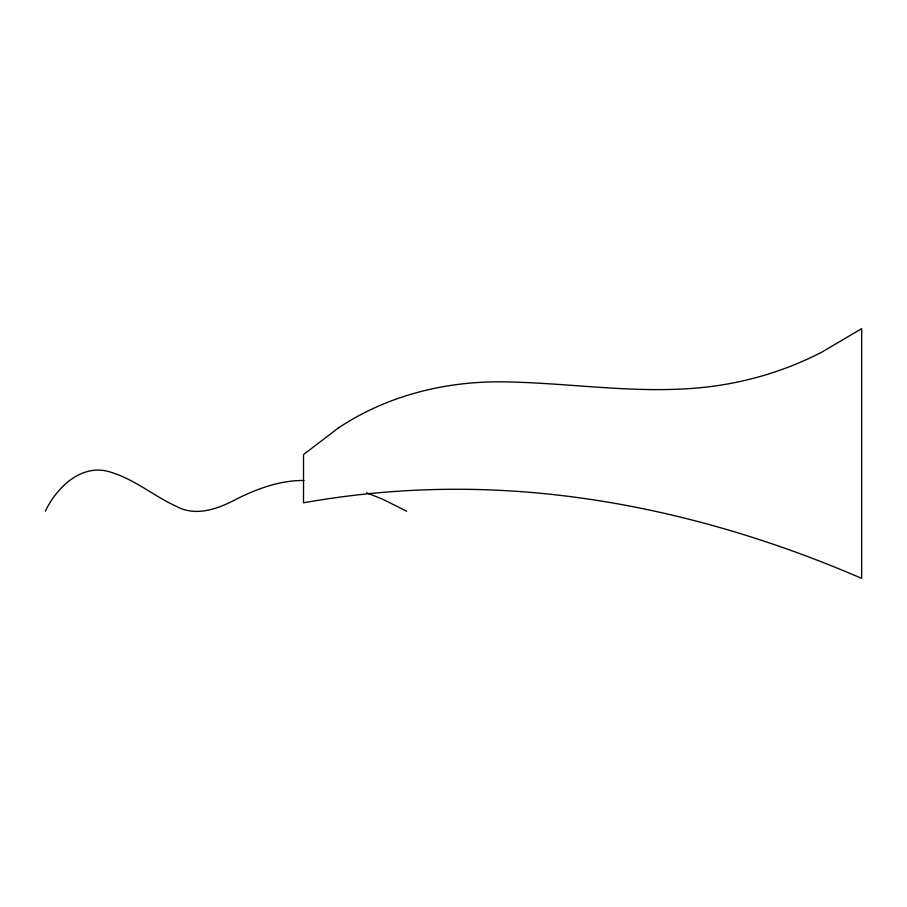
<?xml version="1.0" encoding="UTF-8"?>
<svg xmlns="http://www.w3.org/2000/svg" width="907" height="907" viewBox="0 0 907 907"><rect width="100%" height="100%" fill="white"/><g stroke="black" fill="none" stroke-linecap="round" stroke-linejoin="round"><path stroke-width="1.36" d="M45.35 511.197C56.914 486.878 82.458 462.309 111.459 472.422C135.109 479.735 154.235 496.276 176.548 506.457C196.309 517.103 218.53 508.668 236.716 498.941C257.645 488.51 280.342 480.279 304.015 480.461M366.598 492.784L383.049 499.406L406.665 511.197M338.186 428.104L303.516 454.554L303.516 502.807A870.765 870.765 0 0 1 439.906 489.429C584.981 486.56 728.945 521.06 861.65 578.349L861.65 328.651L821.821 352.154A333.651 333.651 0 0 1 709.523 386.688C641.43 395.033 573.315 382.992 505.199 381.892C446.493 380.77 387.3 395.271 338.186 428.104"/></g></svg>
